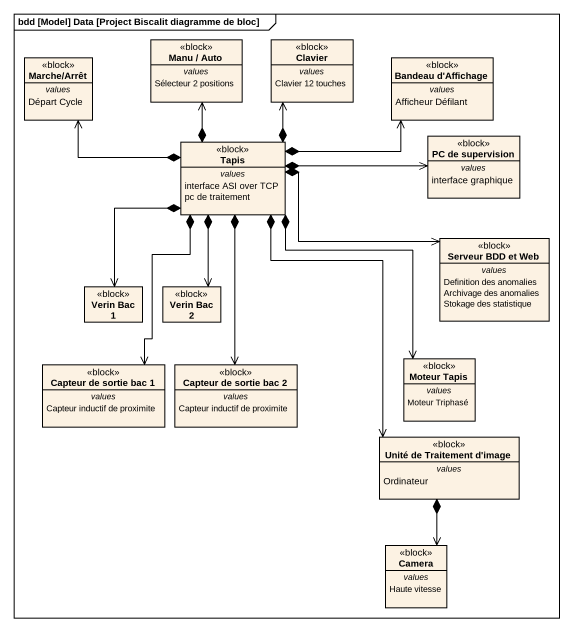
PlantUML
@startuml
mainframe bdd [Model] Data [Project Biscalit diagramme de bloc]
hide circle
hide empty members
class "Manu / Auto" as Manu_Auto <<block>> {
  -- values --
  Sélecteur 2 positions
}
class Clavier <<block>> {
  -- values --
  Clavier 12 touches
}
class "Marche/Arrêt" as Marche_Arrêt <<block>> {
  -- values --
  Départ Cycle
}
class "Bandeau d'Affichage" as Bandeau_d_Affichage <<block>> {
  -- values --
  Afficheur Défilant
}
class Tapis <<block>> {
  -- values --
  interface ASI over TCP
  pc de traitement
}
class "PC de supervision" as PC_de_supervision <<block>> {
  -- values --
  interface graphique
}
class "Serveur BDD et Web" as Serveur_BDD_et_Web <<block>> {
  -- values --
  Definition des anomalies
  Archivage des anomalies
  Stokage des statistique
}
class "Verin Bac 1" as Verin_Bac_1 <<block>>
class "Verin Bac 2" as Verin_Bac_2 <<block>>
class "Capteur de sortie bac 1" as Capteur_de_sortie_bac_1 <<block>> {
  -- values --
  Capteur inductif de proximite
}
class "Capteur de sortie bac 2" as Capteur_de_sortie_bac_2 <<block>> {
  -- values --
  Capteur inductif de proximite
}
class "Moteur Tapis" as Moteur_Tapis <<block>> {
  -- values --
  Moteur Triphasé
}
class "Unité de Traitement d'image" as Unité_de_Traitement_d_image <<block>> {
  -- values --
  Ordinateur
}
class Camera <<block>> {
  -- values --
  Haute vitesse
}
Tapis *-up-> Manu_Auto
Tapis *-up-> Clavier
Tapis *-left-> Marche_Arrêt
Tapis *-right-> Bandeau_d_Affichage
Tapis *-right-> PC_de_supervision
Tapis *-right-> Serveur_BDD_et_Web
Tapis *--> Verin_Bac_1
Tapis *--> Verin_Bac_2
Tapis *--> Capteur_de_sortie_bac_1
Tapis *--> Capteur_de_sortie_bac_2
Tapis *--> Moteur_Tapis
Tapis *--> Unité_de_Traitement_d_image
Unité_de_Traitement_d_image *--> Camera
@enduml
